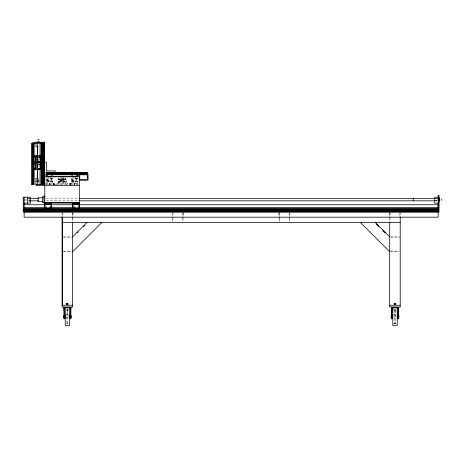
<?xml version="1.0" encoding="UTF-8"?>
<svg xmlns="http://www.w3.org/2000/svg" width="465" height="465" viewBox="0 0 465 465"><rect width="100%" height="100%" fill="white"/><g stroke="black" fill="none" stroke-linecap="round" stroke-linejoin="round"><path stroke-width="0.35" stroke-dasharray="2.33 1.74" d="M64.868 181.664C65.861 182.838 65.187 180.914 65.042 181.431M46.663 181.844L48.354 181.844L46.488 181.67L46.488 177.903L46.738 181.67M45.948 184.808L46.244 184.512L46.541 184.808M58.555 181.571C58.84 183.036 59.601 180.914 58.613 181.49M71.581 181.67L71.331 177.903L71.331 181.67L73.197 181.844L73.778 180.827M77.556 184.808L77.853 184.512L78.149 184.808M48.25 181.67L48.523 181.548A2.209 2.209 0 0 1 48.523 177.723M48.354 181.844L48.935 180.827M50.9 181.844L52.586 181.594L52.586 178.083L52.94 177.979L52.766 181.67L50.9 181.844L50.319 180.827M73.092 181.67L73.365 181.548A2.209 2.209 0 0 1 73.365 177.723M75.743 181.844L77.428 181.594L77.428 178.083L77.783 177.979L77.609 181.67L75.743 181.844L75.161 180.827M50.732 177.723A2.209 2.209 0 0 1 50.732 181.548L51.313 181.321A2.383 2.383 0 0 0 51.313 177.95M64.914 180.931A3.313 3.313 0 0 1 64.385 181.617L63.845 182.036L60.247 182.036L59.7 181.617A3.313 3.313 0 0 1 59.177 180.931M75.574 177.723A2.209 2.209 0 0 1 75.574 181.548L76.155 181.321A2.383 2.383 0 0 0 76.155 177.95M46.523 183.361L46.523 182.669L48.314 182.669C47.965 180.42 51.29 180.42 50.941 182.669L52.731 182.669L52.731 183.361M71.366 182.669L73.156 182.669C72.807 180.42 76.126 180.42 75.778 182.669L77.574 182.669L77.574 183.361M67.628 304.389L68.204 304.244L66.472 303.918L68.204 303.808L66.553 303.715L68.204 303.808L67.628 303.953M395.238 304.389L395.814 304.244L394.088 303.918C399.075 303.32 390.873 303.511 395.814 304.029L395.238 304.174M66.722 303.575L68.059 303.645M395.564 303.837C390.344 304.209 399.493 303.575 394.088 304.354L395.814 304.465L394.088 304.139C399.11 303.302 391.082 303.761 395.814 303.808L395.238 303.953M68.018 303.657L67.663 303.674M67.628 304.174L68.204 304.029L66.524 303.721L66.914 303.569M67.948 303.837C62.601 304.151 72.075 303.773 66.472 304.139L68.204 304.465L66.472 304.354C72.069 303.994 62.601 304.366 67.948 304.058M67.948 304.273L66.501 304.366L68.204 304.465L66.472 304.575L67.948 304.494M395.564 304.058C390.676 304.383 399.249 303.877 394.204 304.552C399.261 304.372 390.792 304.47 395.564 304.273M66.966 309.795L67.844 309.696L67.844 323.687L66.966 323.71L66.966 309.673M66.966 323.588L67.844 323.564M394.582 323.588L395.459 323.564M38.345 146.603L39.019 146.603M38.235 157.135L40.281 157.135M38.235 157.315L40.281 157.315M38.333 157.856L40.1 157.856M38.333 159.239L40.397 159.239M38.235 161.303L40.281 161.303M38.235 161.483L40.281 161.483M38.333 161.582L38.717 161.582L38.752 157.856M40.13 161.582L40.054 156.938M38.235 164.035L40.281 164.035M38.235 164.215L40.281 164.215M38.386 164.761L40.397 164.761M38.444 166.755L39.548 166.755M38.444 168.08L39.548 168.08M38.235 168.202L40.281 168.202M38.235 168.382L40.281 168.382M46.796 178.118L47.628 178.118M51.627 178.118L52.458 178.118M71.639 178.118L72.47 178.118M76.469 178.118L77.3 178.118M38.345 178.293L38.874 178.293M38.444 179.118L38.874 179.118M38.444 179.455L38.996 179.455M38.444 180.222L38.874 180.222M38.444 180.554L38.915 180.554M38.444 180.716L38.915 180.716M38.444 180.972L38.915 180.972M38.304 181.054L39.031 181.054M38.409 181.606L39.031 181.606M59.712 181.623L64.403 181.623M71.505 181.844L73.197 181.844M57.974 181.896L66.117 181.896L66.117 180.554M45.622 183.361L48.616 183.361M50.633 183.361L52.034 183.361M70.372 183.361L73.458 183.361M75.475 183.361L78.469 183.361M69.395 183.634L68.808 183.361M71.261 183.634L71.848 183.361M75.4 183.634L75.987 183.361M48.11 184.605L47.006 184.605L46.419 184.018L47.006 183.361M51.144 184.605L52.249 184.605M55.283 184.605L56.387 184.605L56.974 184.018L56.387 183.361L59.427 183.361L58.84 183.634L59.427 184.605L60.531 184.605L61.118 184.018L60.531 183.361L63.566 183.361L62.978 184.018L63.566 184.605L64.67 184.605L65.257 184.018L64.67 183.361L67.704 183.361L67.117 184.018L67.704 184.605L68.808 184.605M72.953 184.605L71.848 184.605L71.261 184.018M75.987 184.605L77.091 184.605L77.678 184.018L77.091 183.361M46.279 198.602L78.19 198.602M24.128 199.223L26.929 199.223M24.128 200.188L26.929 200.188M435.321 200.392L437.141 200.392M28.458 200.531L29.562 200.531M435.321 200.531L437.141 200.531M46.279 200.81L78.19 200.81M435.426 200.81L436.85 200.81M28.458 201.362L29.562 201.362L29.562 199.276M50.894 207.326L45.954 207.326L50.272 207.384M73.9 207.326L78.137 207.326M73.511 207.384L78.597 207.384M63.484 236.848L71.192 236.848M390.391 236.848L399.505 236.848M63.205 237.47L72.156 237.47M390.821 237.47L399.772 237.47M63.205 251.1L71.471 251.1M390.821 251.1L399.08 251.1M63.484 251.722L71.192 251.722M390.391 251.722L399.505 251.722M66.53 309.696L69.599 309.696M393.483 309.696L397.209 309.696M64.99 314.84L66.745 314.84L66.745 318.345M392.605 314.84L394.355 314.84L394.355 318.345M66.53 323.687L67.844 323.687M393.483 323.687L396.628 323.687M394.582 314.456L395.459 314.462M66.966 314.456L67.844 314.462M394.582 312.805L395.459 312.817M66.966 312.805L67.844 312.817M394.582 311.422L395.459 311.44M66.966 311.422L67.844 311.44M394.582 310.393L395.459 310.417M66.966 310.393L67.844 310.417M394.582 310.021L395.459 310.045M66.966 310.021L67.844 310.045M394.582 309.795L395.459 309.818M73.139 181.594L72.784 181.321A2.383 2.383 0 0 1 72.784 177.95M48.296 181.594L47.942 181.321A2.383 2.383 0 0 1 47.942 177.95M400.208 212.633L400.208 216.498M399.772 213.057L399.772 216.498M395.639 314.869L395.639 318.38M390.129 213.057L390.129 222.008M389.693 211.93L389.693 217.539M389.693 218.242L389.693 221.747M389.263 213.051L389.263 216.498M289.823 212.633L289.823 217.539M289.823 218.242L289.823 221.747M289.387 213.057L289.387 221.317M279.744 213.057L279.744 222.008M279.308 211.93L279.308 217.539M279.308 218.242L279.308 221.747M278.878 213.051L278.878 216.498M183.437 213.051L183.437 216.498M183.007 211.93L183.007 217.539M183.007 218.242L183.007 221.747M182.565 213.057L182.565 221.317M172.928 213.057L172.928 222.008M172.492 212.633L172.492 217.539M172.492 218.242L172.492 221.747M78.19 205.559L78.19 207.692M78.015 205.559L78.015 207.692M74.022 205.559L74.022 207.692M73.848 205.559L73.848 207.692M73.028 213.051L73.028 216.498M72.598 211.93L72.598 217.539M72.598 218.242L72.598 221.747M72.156 213.057L72.156 221.317M68.024 314.869L68.024 318.38M66.762 184.739L65.617 184.739M66.181 180.745L66.181 182.728L57.898 182.728L57.974 180.554M64.681 180.589L64.681 181.896M62.618 184.739L61.473 184.739M62.519 213.057L62.519 216.498M62.078 212.633L62.078 216.498M59.433 180.589L59.433 181.896M58.48 184.739L57.335 184.739M50.243 205.559L50.243 207.692M50.063 205.559L50.063 207.692M46.076 205.559L46.076 207.692M40.002 164.087L40.054 168.545M39.548 156.624L39.548 163.07M39.548 163.785L39.548 168.871M38.926 181.054L38.926 183.855M29.231 199.287L29.231 200.81M62.868 177.839A1.657 1.657 0 0 1 63.31 180.339A1.657 1.657 0 0 1 60.77 180.339A1.657 1.657 0 0 1 61.211 177.839M63.914 179.775A1.93 1.93 0 0 1 61.078 180.949A1.93 1.93 0 0 1 60.677 177.909M63.409 177.909A1.93 1.93 0 0 1 63.914 178.775M62.438 177.81A1.517 1.517 0 0 1 63.287 180.147A1.517 1.517 0 0 1 60.799 180.147A1.517 1.517 0 0 1 61.653 177.81M50.115 177.81A1.889 1.889 0 0 1 50.575 181.269M48.68 181.269A1.889 1.889 0 0 1 49.139 177.81M50.679 177.816A2.104 2.104 0 0 1 50.679 181.455M48.575 181.455A2.104 2.104 0 0 1 48.575 177.816M49.267 180.966A1.378 1.378 0 0 1 48.494 178.845A1.378 1.378 0 0 1 50.755 178.845A1.378 1.378 0 0 1 49.982 180.966M74.958 177.81A1.889 1.889 0 0 1 75.411 181.269M73.522 181.269A1.889 1.889 0 0 1 73.982 177.81M75.522 177.816A2.104 2.104 0 0 1 75.522 181.455M73.418 181.455A2.104 2.104 0 0 1 73.418 177.816M74.109 180.966A1.378 1.378 0 0 1 73.336 178.845A1.378 1.378 0 0 1 75.597 178.845A1.378 1.378 0 0 1 74.824 180.966M58.526 182.483L59.072 182.582L58.526 182.483M65.042 182.478L65.582 182.588L65.042 182.478M59.892 181.048C60.27 182.233 60.81 180.211 59.892 181.048M63.6 181.048C63.978 182.233 64.519 180.211 63.6 181.048M59.933 181.025L60.45 181.234L59.933 181.025M63.641 181.025L64.158 181.234L63.641 181.025M57.695 183.774C57.468 184.907 58.834 183.541 57.695 183.774M61.839 183.774C61.607 184.907 62.973 183.541 61.839 183.774M65.978 183.774C65.745 184.907 67.117 183.541 65.978 183.774M395.459 323.687L394.582 323.71L394.582 309.673L395.459 309.696L395.459 323.687M61.52 180.234A1.104 1.104 0 0 0 63.176 179.275A1.104 1.104 0 0 0 61.52 178.322A1.104 1.104 0 0 0 61.52 180.234M61.624 179.99A0.825 0.825 0 0 0 62.868 179.275A0.825 0.825 0 0 0 61.624 178.56A0.825 0.825 0 0 0 61.624 179.99M61.74 179.85A0.663 0.663 0 0 0 62.734 179.275A0.663 0.663 0 0 0 61.74 178.7A0.663 0.663 0 0 0 61.74 179.85"/><path stroke-width="0.7" d="M54.173 183.896L53.463 183.704L53.678 184.384L54.161 183.855L53.492 183.675L53.638 184.378M54.173 184.07L53.853 184.384M35.875 155.856L35.875 169.661M37.078 169.661L37.078 155.856M37.252 169.661L37.252 155.856M52.69 176.636L46.564 176.636M49.988 184.187C49.121 182.28 49.18 185.087 49.749 184.378M77.533 176.636L71.407 176.636M74.185 183.681L74.458 184.396L74.836 183.785L74.185 183.681L74.83 183.774L74.574 184.384M69.977 183.762L70.674 183.756L70.349 184.396L69.959 183.791L70.633 183.704L70.418 184.384M35.805 162.756L41.013 162.93L40.839 169.661L35.631 169.481L35.805 155.856L41.013 156.031L41.013 162.581L35.631 162.581L41.013 162.581M44.797 202.961L44.797 208.343L51.348 208.343L51.348 202.961L51.348 208.343M72.743 208.343L72.743 202.961L72.743 208.343L79.294 208.343L79.469 203.135L43.919 202.961L43.919 196.102L44.797 196.102M72.598 236.848L87.002 222.444M77.103 232.965L78.103 231.959M83.613 226.449L84.613 225.449M72.598 251.722L101.876 222.444M64.873 178.932L65.635 179.037L65.333 179.746M44.623 203.205L51.522 203.205M51.522 204.402L44.623 204.402M51.522 204.577L44.623 204.577M72.569 203.205L79.469 203.205M79.469 204.402L72.569 204.402M79.469 204.577L72.569 204.577M44.797 208.047L51.348 208.047M72.743 208.047L79.294 208.047M37.752 139.564L39.136 139.564M37.682 141.639L39.205 141.639M37.752 142.464L39.136 142.464M44.599 143.156L34.085 143.156L34.085 142.278L44.599 142.278L44.599 185.436L35.962 185.436L35.962 178.293L37.409 178.293M37.473 146.603L35.962 146.603L35.962 143.156M33.91 156.037L41.013 156.031M33.91 156.409L35.631 156.409M44.599 162.151L46.355 162.151L46.355 170.917L55.114 170.917L55.114 172.666M33.91 169.109L35.631 169.109M33.91 169.481L41.013 169.481M44.599 172.666L87.757 172.666L87.757 174.741L46.355 174.741M46.355 172.875L87.757 172.875M46.355 173.288L87.757 173.288M46.355 173.66L87.757 173.701L46.355 173.747M46.355 174.119L87.757 174.119M46.355 174.532L87.757 174.532M46.355 174.701L87.757 174.701M46.953 174.916L44.797 174.916L44.797 208.343M77.144 174.916L79.742 174.927L79.742 179.74L87.618 179.757L87.618 174.945L88.065 174.916L88.065 180.17L79.3 180.17M46.86 175.613L47.552 175.613M51.696 175.613L52.388 175.613M71.686 175.613L72.377 175.613M76.469 175.613L77.574 175.613M44.797 176.793L79.3 176.793M35.962 181.054L37.409 181.054M31.835 184.559L33.91 184.559L33.91 143.156L31.835 143.156L31.876 184.559M35.962 184.559L44.599 184.559M49.052 184.605L50.197 184.605M53.196 184.605L54.341 184.605M69.756 184.605L70.901 184.739M44.797 185.291L79.3 185.43M43.919 196.945L42.542 196.945L42.542 202.467L43.919 202.467M438.164 197.218L434.711 197.218L434.711 203.153L438.164 203.153M42.542 197.77L38.124 197.77L38.124 201.636L42.542 201.636M29.94 198.602L38.403 198.602M79.643 198.602L434.711 198.602M27.633 198.671L30.394 198.671M434.711 198.671L438.164 198.671M29.94 200.81L38.403 200.81M79.643 200.81L434.711 200.81M44.797 202.519L79.3 202.519M24.128 203.153L30.394 203.153L30.394 197.218L23.25 197.218L23.25 211.93L439.036 211.93L439.036 195.341L438.164 195.341L438.164 217.19L24.128 217.19L24.128 197.218M24.128 204.751L45.186 204.751M51.725 204.751L72.79 204.751M79.323 204.751L438.106 204.751L438.106 209.86L24.128 209.86M24.128 207.384L45.186 207.384M51.725 207.384L72.79 207.384M79.323 207.384L438.106 207.384M24.128 208.477L438.106 208.477M24.128 209.169L438.106 209.169M24.128 209.901L438.164 209.901M24.128 210.064L438.164 210.064M24.128 210.482L438.164 210.482M24.128 210.854L438.164 210.895L24.128 210.936M24.128 211.308L438.164 211.308M24.128 211.72L438.164 211.72M24.128 211.889L438.164 211.889M62.078 222.444L400.208 222.444M62.078 305.255L72.598 305.255M389.693 305.255L400.208 305.255M63.903 307.58L70.872 307.58M391.513 307.539L398.488 307.539M63.903 307.621L64.362 307.667L63.903 307.778M70.413 307.621L70.872 307.667M391.513 307.667L391.972 307.621M70.413 307.72L70.872 307.778M391.513 307.778L391.972 307.72M63.903 307.83L70.872 307.83M391.513 307.83L398.488 307.83M63.903 308.324L64.362 308.324M70.413 308.324L70.872 308.324M391.513 308.324L391.972 308.324M398.028 308.324L398.488 308.324M63.903 309.202L64.362 309.202M70.413 309.202L70.872 309.202M391.513 309.202L391.972 309.202M398.028 309.202L398.488 309.202M63.903 310.079L64.362 310.079M70.413 310.079L70.872 310.079M391.513 310.079L391.972 310.079M398.028 310.079L398.488 310.079M63.903 317.967L64.362 317.967M70.413 317.967L70.872 317.967M391.513 317.967L391.972 317.967M398.028 317.967L398.488 317.967M49.534 184.384L49.325 183.698L49.976 183.762M58.642 179.705C57.788 178.816 59.607 178.479 59.258 179.496M375.29 222.444L389.693 236.848M376.173 223.95L378.673 226.449M382.683 230.46L385.183 232.965M360.416 222.444L389.693 251.722M441.75 199.014L441.75 200.392M439.681 198.944L439.681 200.467M438.989 197.358L438.989 202.048M438.85 199.014L438.85 200.392M413.234 198.602L413.234 200.81M400.208 216.835L400.208 307.005L389.693 307.005L389.693 222.444M398.924 315.706L398.924 317.543M398.028 307.452L398.028 318.845L398.488 318.845L398.488 307.452L391.513 307.481L391.513 318.845L391.972 318.845L391.972 307.452M397.389 314.869L397.389 318.38M397.209 307.946L397.209 325.436L392.826 325.436L392.826 307.946M392.605 314.84L392.605 318.345M391.071 315.671L391.071 317.514M79.3 174.916L79.294 208.343M77.736 174.741L77.736 176.462L46.355 176.462L46.355 172.666M72.598 222.444L72.598 307.005L62.078 307.005L62.078 216.835M71.314 315.706L71.314 317.543M70.413 307.452L70.413 318.845L70.872 318.845L70.872 307.452L63.903 307.452L63.903 318.845L64.362 318.845L64.362 307.452M69.779 314.869L69.779 318.38M69.599 307.946L69.599 325.436L65.216 325.436L65.216 307.946M64.99 314.84L64.99 318.345M63.455 315.671L63.455 317.514M62.519 217.19L62.519 222.008M62.519 222.444L62.519 305.255M44.396 143.156L44.396 184.559M44.14 143.156L44.14 184.559M43.977 143.156L43.977 184.559M43.565 143.156L43.605 184.559M43.524 143.156L43.524 184.559M43.152 143.156L43.152 184.559M42.739 143.156L42.739 184.559M42.571 143.156L42.571 184.559M41.838 143.156L41.838 184.5M41.153 143.156L41.153 184.5M40.054 143.156L40.054 156.211M40.054 169.272L40.054 184.5M37.427 143.156L37.427 156.211M37.427 169.272L37.427 184.5M37.34 146.603L37.34 155.909M37.34 169.574L37.34 178.043M34.782 156.199L34.782 157.327M34.782 161.402L34.782 162.093M34.782 163.372L34.782 164.215M34.782 168.185L34.782 169.312M33.869 143.156L33.869 184.559M33.701 143.156L33.701 184.559M33.445 143.156L33.445 184.559M33.288 143.156L33.288 184.559M32.916 143.156L32.916 184.559M32.829 143.156L32.876 184.559M32.457 143.156L32.457 184.559M32.044 143.156L32.044 184.559M27.633 197.218L27.633 203.153M24.07 210.32L24.07 210.889M58.52 179.228C59.229 180.507 59.317 178.008 58.485 179.275C59.177 180.536 59.427 178.176 58.52 179.228M64.873 179.223C65.734 180.571 65.478 177.967 64.943 179.31C65.408 180.443 65.792 178.182 64.873 179.223M40.763 155.856L40.763 169.661L40.763 155.856M49.418 183.774C49.185 184.907 50.551 183.541 49.418 183.774M53.556 183.774C53.324 184.907 54.696 183.541 53.556 183.774M70.116 183.774C69.889 184.907 71.255 183.541 70.116 183.774M74.261 183.774C74.028 184.907 75.394 183.541 74.261 183.774M398.488 307.667L398.028 307.667L398.488 307.72"/></g></svg>
